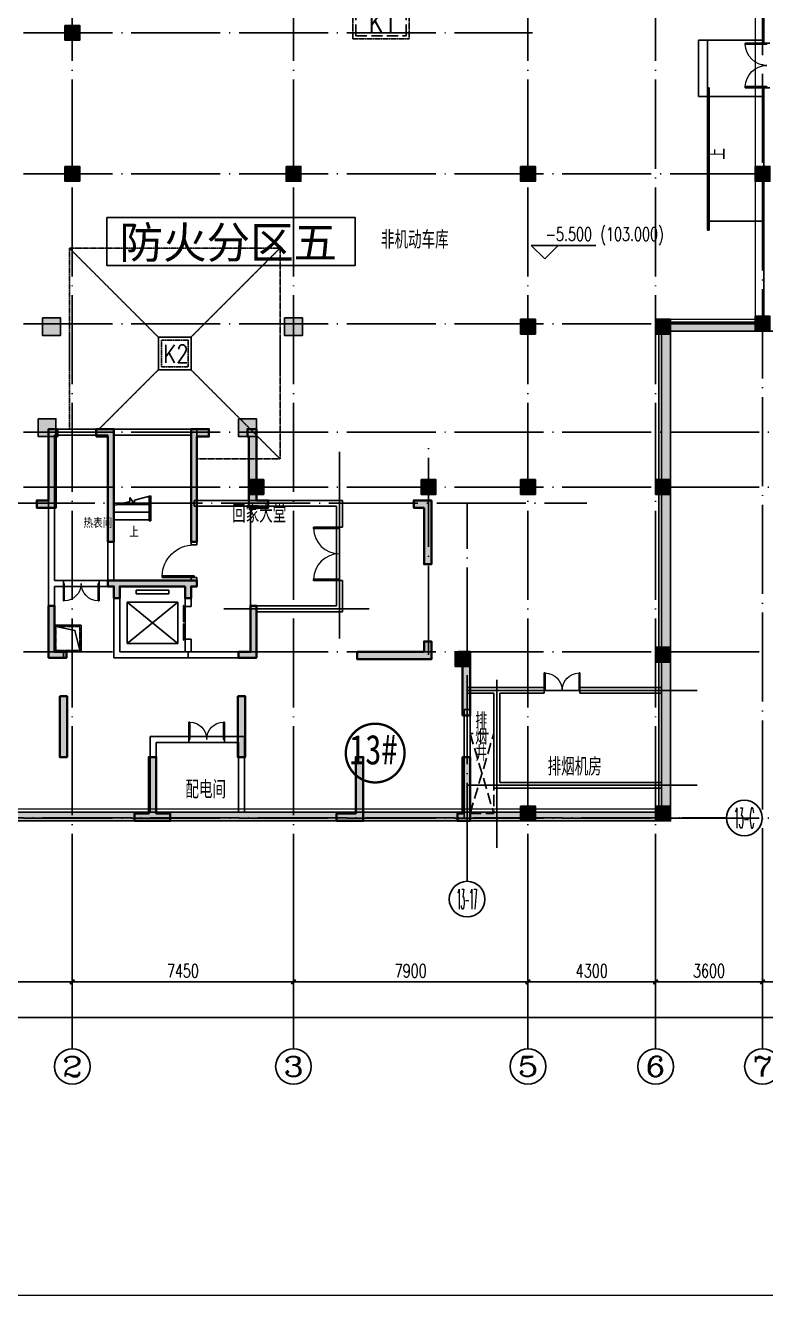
# Model space of a CAD drawing. Extents: x 290727 to 13733020, y 1731457 to 3643100.
# Drawn here: x 506181 to 531117, y 1739835 to 1782624 of the extents above; entities that cross this region are included whole.
import ezdxf
from ezdxf.enums import TextEntityAlignment as Align

# ---------------------------------------------------------------- set-up
doc = ezdxf.new("R2010")
doc.units = 0
doc.header["$LTSCALE"] = 10
for name, pattern in [('ACAD_ISO05W100', [33, 24, -3, 0, -3, 0, -3]), ('DASH', [0.35, 0.25, -0.1]), ('DOTE', [2.42, 2, -0.2, 0.02, -0.2])]:
    doc.linetypes.add(name, pattern=pattern)
doc.layers.get('0').update_dxf_attribs({"linetype": 'CONTINUOUS'})
for name, color, linetype in [('AXIS', 3, 'CONTINUOUS'), ('AXIS_TEXT', 7, 'CONTINUOUS'), ('COLUMN', 9, 'CONTINUOUS'), ('DIM_ELEV', 3, 'CONTINUOUS'), ('DIM_SYMB', 3, 'CONTINUOUS'), ('DOTE', 8, 'DOTE'), ('EVTR', 2, 'CONTINUOUS'), ('PUB_HATCH', 8, 'CONTINUOUS'), ('PUB_TEXT', 7, 'CONTINUOUS'), ('STAIR', 2, 'CONTINUOUS'), ('WALL', 255, 'CONTINUOUS'), ('WINDOW', 4, 'CONTINUOUS'), ('主楼楼号', 6, 'CONTINUOUS'), ('作业图', 4, 'CONTINUOUS'), ('回家路线', 4, 'CONTINUOUS'), ('文字', 4, 'CONTINUOUS'), ('防火分区示意线', 4, 'CONTINUOUS'), ('防火分区面积', 7, 'CONTINUOUS'), ('集水坑', 181, 'DASH'), ('风井', 211, 'CONTINUOUS')]:
    doc.layers.add(name, color=color, linetype=linetype)
doc.layers.add('DIM_MODI', color=6, linetype='CONTINUOUS', plot=False)
for name, color, linetype, lineweight in [('S_ConcWall', 8, 'CONTINUOUS', 35), ('TEXT', 7, 'CONTINUOUS', 13), ('用地红线', 1, 'CONTINUOUS', 13)]:
    doc.layers.add(name, color=color, linetype=linetype, lineweight=lineweight)
doc.layers.get('0').off()
doc.styles.add('-黑体', font='simhei.ttf')
doc.styles.add('_HZTXT', font='simplex.shx', dxfattribs={"width": 0.8, "bigfont": 'HZTXT.shx'})
doc.styles.add('_TCH_AXIS', font='COMPLEX', dxfattribs={"bigfont": 'GBCBIG'})
doc.styles.add('_TCH_DIM', font='SIMPLEX', dxfattribs={"bigfont": 'GBCBIG'})
doc.styles.add('_TCH_DIM_T3', font='SIMPLEX', dxfattribs={"width": 0.705882, "bigfont": 'GBCBIG'})
doc.styles.add('COMPLEX', font='COMPLEX')
doc.styles.add('HNSJY', font='HNSJY-07', dxfattribs={"width": 0.8, "bigfont": 'HNSJY-HZ'})
doc.styles.add('黑体', font='simhei.ttf', dxfattribs={"width": 0.7})
doc.dimstyles.new('_TCH_ARCH&&150', dxfattribs={"dimtxt": 446.25, "dimasz": 150, "dimexe": 375, "dimexo": 450, "dimgap": 150, "dimtad": 1, "dimdec": 0, "dimzin": 0, "dimdsep": 46, "dimtxsty": '_TCH_DIM_T3', "dimblk": 'ARCHTICK', "dimcen": 0.09, "dimclrt": 7, "dimazin": 2, "dimtfac": 1, "dimtdec": 0, "dimtix": 1, "dimtmove": 2, "dimatfit": 3, "dimfxl": 1, "dimtolj": 1, "dimtzin": 0, "dimarcsym": 0})

# ---------------------------------------------------------------- blocks, each defined once
blk = doc.blocks.new('_AXISO')
blk.add_circle((0, 0), 0.5)
at = {"layer": 'AXIS_TEXT', "style": 'COMPLEX', "width": 1.041667}
blk.add_attdef('A', text='', height=0.56, dxfattribs=at).set_placement((-0.25, -0.28), (0.25, -0.28), align=Align.FIT)
blk = doc.blocks.new('_ArchTick')
at = {"color": 0, "linetype": 'ByBlock', "const_width": 0.4}
blk.add_lwpolyline([(-0.5, -0.5), (0.5, 0.5)], dxfattribs=at)
blk = doc.blocks.new('*D99')
at = {"layer": 'AXIS', "color": 0, "linetype": 'Continuous', "lineweight": -2, "transparency": 16777216}
for p, q in [((16384, 11750), (16384, 8146)), ((235384, 11750), (235384, 8146)), ((16384, 8521), (235384, 8521))]:
    blk.add_line(p, q, dxfattribs=at)
at = {"layer": 'AXIS', "color": 0, "linetype": 'Continuous', "lineweight": -2, "transparency": 16777216, "xscale": 150, "yscale": 150, "zscale": 150, "rotation": 180}
blk.add_blockref('_ArchTick', (16384, 8521), dxfattribs=at)
at = {"layer": 'AXIS', "color": 0, "linetype": 'Continuous', "lineweight": -2, "transparency": 16777216, "xscale": 150, "yscale": 150, "zscale": 150}
blk.add_blockref('_ArchTick', (235384, 8521), dxfattribs=at)
at = {"layer": 'AXIS', "color": 7, "linetype": 'Continuous', "transparency": 16777216, "insert": (125884, 8895), "char_height": 446.2, "attachment_point": 5, "style": '_TCH_DIM_T3'}
blk.add_mtext('\\A1;219000', dxfattribs=at)
blk = doc.blocks.new('*D100')
at = {"layer": 'AXIS', "color": 0, "linetype": 'Continuous', "lineweight": -2, "transparency": 16777216}
for p, q in [((16384, 11750), (16384, 9346)), ((22834, 11750), (22834, 9346)), ((16384, 9721), (22834, 9721))]:
    blk.add_line(p, q, dxfattribs=at)
at = {"layer": 'AXIS', "color": 0, "linetype": 'Continuous', "lineweight": -2, "transparency": 16777216, "xscale": 150, "yscale": 150, "zscale": 150, "rotation": 180}
blk.add_blockref('_ArchTick', (16384, 9721), dxfattribs=at)
at = {"layer": 'AXIS', "color": 0, "linetype": 'Continuous', "lineweight": -2, "transparency": 16777216, "xscale": 150, "yscale": 150, "zscale": 150}
blk.add_blockref('_ArchTick', (22834, 9721), dxfattribs=at)
at = {"layer": 'AXIS', "color": 7, "linetype": 'Continuous', "transparency": 16777216, "insert": (19609, 10095), "char_height": 446.2, "attachment_point": 5, "style": '_TCH_DIM_T3'}
blk.add_mtext('\\A1;6450', dxfattribs=at)
blk = doc.blocks.new('*D101')
at = {"layer": 'AXIS', "color": 0, "linetype": 'Continuous', "lineweight": -2, "transparency": 16777216}
for p, q in [((22834, 11750), (22834, 9346)), ((30284, 11750), (30284, 9346)), ((22834, 9721), (30284, 9721))]:
    blk.add_line(p, q, dxfattribs=at)
at = {"layer": 'AXIS', "color": 0, "linetype": 'Continuous', "lineweight": -2, "transparency": 16777216, "xscale": 150, "yscale": 150, "zscale": 150, "rotation": 180}
blk.add_blockref('_ArchTick', (22834, 9721), dxfattribs=at)
at = {"layer": 'AXIS', "color": 0, "linetype": 'Continuous', "lineweight": -2, "transparency": 16777216, "xscale": 150, "yscale": 150, "zscale": 150}
blk.add_blockref('_ArchTick', (30284, 9721), dxfattribs=at)
at = {"layer": 'AXIS', "color": 7, "linetype": 'Continuous', "transparency": 16777216, "insert": (26559, 10095), "char_height": 446.2, "attachment_point": 5, "style": '_TCH_DIM_T3'}
blk.add_mtext('\\A1;7450', dxfattribs=at)
blk = doc.blocks.new('*D102')
at = {"layer": 'AXIS', "color": 0, "linetype": 'Continuous', "lineweight": -2, "transparency": 16777216}
for p, q in [((30284, 11750), (30284, 9346)), ((38184, 11750), (38184, 9346)), ((30284, 9721), (38184, 9721))]:
    blk.add_line(p, q, dxfattribs=at)
at = {"layer": 'AXIS', "color": 0, "linetype": 'Continuous', "lineweight": -2, "transparency": 16777216, "xscale": 150, "yscale": 150, "zscale": 150, "rotation": 180}
blk.add_blockref('_ArchTick', (30284, 9721), dxfattribs=at)
at = {"layer": 'AXIS', "color": 0, "linetype": 'Continuous', "lineweight": -2, "transparency": 16777216, "xscale": 150, "yscale": 150, "zscale": 150}
blk.add_blockref('_ArchTick', (38184, 9721), dxfattribs=at)
at = {"layer": 'AXIS', "color": 7, "linetype": 'Continuous', "transparency": 16777216, "insert": (34234, 10095), "char_height": 446.2, "attachment_point": 5, "style": '_TCH_DIM_T3'}
blk.add_mtext('\\A1;7900', dxfattribs=at)
blk = doc.blocks.new('*D103')
at = {"layer": 'AXIS', "color": 0, "linetype": 'Continuous', "lineweight": -2, "transparency": 16777216}
for p, q in [((38184, 11750), (38184, 9346)), ((42484, 11750), (42484, 9346)), ((38184, 9721), (42484, 9721))]:
    blk.add_line(p, q, dxfattribs=at)
at = {"layer": 'AXIS', "color": 0, "linetype": 'Continuous', "lineweight": -2, "transparency": 16777216, "xscale": 150, "yscale": 150, "zscale": 150, "rotation": 180}
blk.add_blockref('_ArchTick', (38184, 9721), dxfattribs=at)
at = {"layer": 'AXIS', "color": 0, "linetype": 'Continuous', "lineweight": -2, "transparency": 16777216, "xscale": 150, "yscale": 150, "zscale": 150}
blk.add_blockref('_ArchTick', (42484, 9721), dxfattribs=at)
at = {"layer": 'AXIS', "color": 7, "linetype": 'Continuous', "transparency": 16777216, "insert": (40334, 10095), "char_height": 446.2, "attachment_point": 5, "style": '_TCH_DIM_T3'}
blk.add_mtext('\\A1;4300', dxfattribs=at)
blk = doc.blocks.new('*D104')
at = {"layer": 'AXIS', "color": 0, "linetype": 'Continuous', "lineweight": -2, "transparency": 16777216}
for p, q in [((42484, 11750), (42484, 9346)), ((46084, 11750), (46084, 9346)), ((42484, 9721), (46084, 9721))]:
    blk.add_line(p, q, dxfattribs=at)
at = {"layer": 'AXIS', "color": 0, "linetype": 'Continuous', "lineweight": -2, "transparency": 16777216, "xscale": 150, "yscale": 150, "zscale": 150, "rotation": 180}
blk.add_blockref('_ArchTick', (42484, 9721), dxfattribs=at)
at = {"layer": 'AXIS', "color": 0, "linetype": 'Continuous', "lineweight": -2, "transparency": 16777216, "xscale": 150, "yscale": 150, "zscale": 150}
blk.add_blockref('_ArchTick', (46084, 9721), dxfattribs=at)
at = {"layer": 'AXIS', "color": 7, "linetype": 'Continuous', "transparency": 16777216, "insert": (44284, 10095), "char_height": 446.2, "attachment_point": 5, "style": '_TCH_DIM_T3'}
blk.add_mtext('\\A1;3600', dxfattribs=at)
blk = doc.blocks.new('*D105')
at = {"layer": 'AXIS', "color": 0, "linetype": 'Continuous', "lineweight": -2, "transparency": 16777216}
for p, q in [((46084, 11750), (46084, 9346)), ((53984, 11750), (53984, 9346)), ((46084, 9721), (53984, 9721))]:
    blk.add_line(p, q, dxfattribs=at)
at = {"layer": 'AXIS', "color": 0, "linetype": 'Continuous', "lineweight": -2, "transparency": 16777216, "xscale": 150, "yscale": 150, "zscale": 150, "rotation": 180}
blk.add_blockref('_ArchTick', (46084, 9721), dxfattribs=at)
at = {"layer": 'AXIS', "color": 0, "linetype": 'Continuous', "lineweight": -2, "transparency": 16777216, "xscale": 150, "yscale": 150, "zscale": 150}
blk.add_blockref('_ArchTick', (53984, 9721), dxfattribs=at)
at = {"layer": 'AXIS', "color": 7, "linetype": 'Continuous', "transparency": 16777216, "insert": (50034, 10095), "char_height": 446.2, "attachment_point": 5, "style": '_TCH_DIM_T3'}
blk.add_mtext('\\A1;7900', dxfattribs=at)
blk = doc.blocks.new('A$C2FAB5E18')
h = blk.add_hatch()
h.set_pattern_fill('ANSI31', color=0, scale=0.1)
h.set_pattern_definition([(45, (-16487.80831, 96211.13157), (-0.11225320151, 0.11225320151), [])])
h.paths.add_polyline_path([(3600, 0), (3600, 2150), (3850, 2150), (3850, 250), (4500, 250), (4500, 0)])
h.paths.add_polyline_path([(21150, 3549), (21150, 5450), (21000, 5450), (21000, 5700), (21400, 5700), (21400, 3549)])
h.paths.add_polyline_path([(21150, 0), (20975, 0), (20975, 250), (21150, 250), (21150, 2150), (21400, 2150), (21400, 250), (21400, 0)])
h.paths.add_polyline_path([(1300, 5450), (1300, 6100), (1550, 6100), (1550, 5700), (3800, 5700), (3800, 5450)])
h.paths.add_polyline_path([(19850, 10550), (19500, 10550), (19500, 10800), (20100, 10800), (20100, 8650), (19850, 8650)])
h.paths.add_polyline_path([(14200, 13200), (14200, 10800), (14600, 10800), (14600, 10550), (13950, 10550), (13950, 12950), (13900, 12950), (13900, 13200)])
h.paths.add_polyline_path([(7450, 12950), (7450, 10550), (6800, 10550), (6800, 10800), (7200, 10800), (7200, 13200), (7500, 13200), (7500, 12950)])
h.paths.add_polyline_path([(19850, 5700), (19850, 6050), (20100, 6050), (20100, 5450), (17600, 5450), (17600, 5700)])
h.paths.add_polyline_path([(16900, 0), (16900, 250), (17550, 250), (17550, 2150), (17800, 2150), (17800, 0)])
h.paths.add_polyline_path([(10575, 0), (10100, 0), (10100, 250), (10575, 250), (10575, 2150), (10825, 2150), (10825, 250), (11300, 250), (11300, 0)])
h.paths.add_polyline_path([(1550, 10550), (1550, 8650), (1300, 8650), (1300, 10800), (1900, 10800), (1900, 10550)])
h.paths.add_polyline_path([(250, 5450), (250, 3550), (0, 3550), (0, 5700), (400, 5700), (400, 5450)])
h.paths.add_polyline_path([(0, 0), (0, 2150), (250, 2150), (250, 250), (400, 250), (400, 0)])
h.paths.add_polyline_path([(14000, 5700), (14000, 7250), (14200, 7250), (14200, 5500), (13600, 5500), (13600, 5700)])
h.paths.add_polyline_path([(7200, 5500), (7200, 7250), (7400, 7250), (7400, 5700), (7800, 5700), (7800, 5500)])
h.paths.add_polyline_path([(12200, 12950), (12200, 9400), (12000, 9400), (12000, 13200), (12600, 13200), (12600, 12950)])
h.paths.add_polyline_path([(8800, 12950), (8800, 13200), (9400, 13200), (9400, 9400), (9200, 9400), (9200, 12950)])
h.paths.add_polyline_path([(7575, 4200), (7825, 4200), (7825, 2150), (7575, 2150)])
h.paths.add_polyline_path([(13575, 4200), (13825, 4200), (13825, 2150), (13575, 2150)])
edge = h.paths.add_edge_path()
edge.add_line((11800, 7500), (11800, 7900))
edge.add_line((11800, 7900), (9600, 7900))
edge.add_line((9600, 7900), (11800, 7900))
edge.add_line((11800, 7900), (11800, 7500))
edge.add_line((11800, 7500), (12000, 7500))
edge.add_line((12000, 7500), (12000, 7900))
edge.add_line((12000, 7900), (12200, 7900))
edge.add_line((12200, 7900), (12200, 8100))
edge.add_line((12200, 8100), (12000, 8100))
h.paths.add_polyline_path([(9600, 7900), (11800, 7900)], flags=16)
h.paths.add_polyline_path([(11800, 7500), (11800, 7900)], flags=17)
edge = h.paths.add_edge_path()
edge.add_line((9400, 7900), (9400, 7500))
edge.add_line((9400, 7500), (9600, 7500))
edge.add_line((9600, 7500), (9600, 7900))
edge.add_line((12000, 8100), (9400, 8100))
edge.add_line((9400, 8100), (9200, 8100))
edge.add_line((9200, 8100), (9200, 7900))
edge.add_line((9200, 7900), (9400, 7900))
h = blk.add_hatch(color=0)
h.dxf.hatch_style = 1
h.paths.add_polyline_path([(11800, 7900), (11800, 7500), (12000, 7500), (12000, 7900), (12200, 7900), (12200, 8100), (9200, 8100), (9200, 7900), (9400, 7900), (9400, 7500), (9600, 7500), (9600, 7900)])
at = {"layer": 'S_ConcWall', "color": 0, "lineweight": 35, "ltscale": 1}
for points in [[(7450, 12950), (7450, 10550), (6800, 10550), (6800, 10800), (7200, 10800), (7200, 13200), (7500, 13200), (7500, 12950)], [(8800, 12950), (8800, 13200), (9400, 13200), (9400, 9400), (9200, 9400), (9200, 12950)], [(12200, 12950), (12200, 9400), (12000, 9400), (12000, 13200), (12600, 13200), (12600, 12950)], [(14200, 13200), (14200, 10800), (14600, 10800), (14600, 10550), (13950, 10550), (13950, 12950), (13900, 12950), (13900, 13200)], [(1550, 10550), (1550, 8650), (1300, 8650), (1300, 10800), (1900, 10800), (1900, 10550)], [(19850, 10550), (19500, 10550), (19500, 10800), (20100, 10800), (20100, 8650), (19850, 8650)], [(7200, 5500), (7200, 7250), (7400, 7250), (7400, 5700), (7800, 5700), (7800, 5500)], [(14000, 5700), (14000, 7250), (14200, 7250), (14200, 5500), (13600, 5500), (13600, 5700)], [(1300, 5450), (1300, 6100), (1550, 6100), (1550, 5700), (3800, 5700), (3800, 5450)], [(19850, 5700), (19850, 6050), (20100, 6050), (20100, 5450), (17600, 5450), (17600, 5700)], [(250, 5450), (250, 3550), (0, 3550), (0, 5700), (400, 5700), (400, 5450)], [(21150, 3549), (21150, 5450), (21000, 5450), (21000, 5700), (21400, 5700), (21400, 3549)], [(7575, 4200), (7825, 4200), (7825, 2150), (7575, 2150)], [(13575, 4200), (13825, 4200), (13825, 2150), (13575, 2150)], [(0, 0), (0, 2150), (250, 2150), (250, 250), (400, 250), (400, 0)], [(3600, 0), (3600, 2150), (3850, 2150), (3850, 250), (4500, 250), (4500, 0)], [(10575, 0), (10100, 0), (10100, 250), (10575, 250), (10575, 2150), (10825, 2150), (10825, 250), (11300, 250), (11300, 0)], [(16900, 0), (16900, 250), (17550, 250), (17550, 2150), (17800, 2150), (17800, 0)], [(21150, 0), (20975, 0), (20975, 250), (21150, 250), (21150, 2150), (21400, 2150), (21400, 250), (21400, 0), (21400, 0)]]:
    blk.add_lwpolyline(points, close=True, dxfattribs=at)
at = {"layer": 'S_ConcWall', "color": 0}
blk.add_lwpolyline([(11800, 7900), (11800, 7500), (12000, 7500), (12000, 7900), (12200, 7900), (12200, 8100), (9200, 8100), (9200, 7900), (9400, 7900), (9400, 7500), (9600, 7500), (9600, 7900)], close=True, dxfattribs=at)
blk = doc.blocks.new('A$C40B84A1C')
at = {"layer": 'DIM_SYMB'}
blk.add_lwpolyline([(525, 2010, 0, 0, 0), (525, 2360, 80, 0, 0), (525, 2660, 0, 0, 0)], format="xyseb", dxfattribs=at)
at = {"layer": 'STAIR'}
for p, q in [((438, 2767), (-100, 2625)), ((-100, 2140), (-100, 2625)), ((33, 2660), (1090, 2660)), ((439, 2894), (438, 2767)), ((592, 2673), (439, 2894)), ((593, 2808), (592, 2673)), ((1150, 2955), (593, 2808)), ((1017, 2920), (1090, 2920)), ((1090, 2110), (1090, 2939)), ((1150, 2140), (1150, 2955)), ((1150, 2110), (1150, 2955)), ((-100, 2400), (1090, 2400)), ((-100, 2140), (1090, 2140)), ((1090, 2110), (1150, 2110))]:
    blk.add_line(p, q, dxfattribs=at)
at = {"layer": 'PUB_TEXT', "style": '_TCH_DIM'}
blk.add_text('上', height=357, dxfattribs=at).set_placement((421, 1555))
blk = doc.blocks.new('$DorLib2D$00000127')
at = {"color": 0, "linetype": 'Continuous'}
for p, q in [((-0.033, 0.795, -93.75), (-0.533, 0.795, -93.75)), ((-0.533, 0.795, -93.75), (-0.533, 0.69, -93.75)), ((-0.033, 0.795, -93.75), (-0.033, 0.69, -93.75)), ((0.033, 0.795, -93.75), (0.033, 0.69, -93.75)), ((0.533, 0.795, -93.75), (0.033, 0.795, -93.75)), ((0.533, 0.795, -93.75), (0.533, 0.69, -93.75)), ((-0.033, 0.69, -93.75), (-0.533, 0.69, -93.75)), ((0.5, 0.5, -93.75), (-0.5, 0.5, -93.75)), ((0.533, 0.69, -93.75), (0.033, 0.69, -93.75))]:
    blk.add_line(p, q, dxfattribs=at)
blk = doc.blocks.new('$DorLib2D$00000002')
for p, q in [((-0.5, 0), (-0.5, 0.4875)), ((-0.475, 0.4875), (-0.5, 0.4875)), ((-0.475, 0), (-0.475, 0.4875)), ((0.475, 0), (0.475, 0.4875)), ((0.475, 0.4875), (0.5, 0.4875)), ((0.5, 0), (0.5, 0.4875)), ((-0.5, 0), (-0.475, 0)), ((0.5, 0), (0.475, 0))]:
    blk.add_line(p, q)
at = {"lineweight": 13}
for centre, start, end in [((-0.4875, 0), 0, 88.53072), ((0.4875, 0), 91.46928, 180)]:
    blk.add_arc(centre, 0.4875, start, end, dxfattribs=at)
blk = doc.blocks.new('$DorLib2D$00000001')
for p, q in [((0.45, 0.975), (0.5, 0.975)), ((0.45, 0), (0.45, 0.975)), ((0.5, 0), (0.5, 0.975)), ((0.5, 0), (0.45, 0))]:
    blk.add_line(p, q)
at = {"lineweight": 13}
blk.add_arc((0.475, 0), 0.975, 91.4693, 180, dxfattribs=at)
blk = doc.blocks.new('A$C26CF02E8')
at = {"layer": '用地红线', "color": 1, "linetype": 'ACAD_ISO05W100', "ltscale": 0.1}
blk.add_lwpolyline([(15026, 140864), (243102, 140866), (258103, 125865), (258104, 39), (205527, 36), (8170, 25), (26, 25), (26, 10201), (25, 125862)], close=True, dxfattribs=at)
at = {"layer": '风井', "linetype": 'DASH', "ltscale": 150}
for p, q in [((30615, 18965), (31415, 16265)), ((30615, 16265), (31415, 18965))]:
    blk.add_line(p, q, dxfattribs=at)
at = {"layer": '风井', "linetype": 'DASH', "ltscale": 150, "flags": 128}
blk.add_lwpolyline([(30615, 16265), (31415, 16265), (31415, 18965), (30615, 18965)], close=True, dxfattribs=at)
blk = doc.blocks.new('_FZH')
blk.add_lwpolyline([(-0.5, -0.5), (0.5, -0.5), (0.5, 0.5), (-0.5, 0.5)], close=True)
at = {"layer": 'PUB_HATCH'}
blk.add_solid([(-0.5, -0.5), (0.5, -0.5), (-0.5, 0.5), (0.5, 0.5)], dxfattribs=at)
blk = doc.blocks.new('A$C45835683')
at = {"layer": '集水坑', "color": 4}
blk.add_lwpolyline([(1100, 1900), (0, 1900), (0, 0), (1100, 0)], close=True, dxfattribs=at)
at = {"layer": '集水坑', "color": 4, "linetype": 'DASH', "ltscale": 150}
blk.add_lwpolyline([(1000, 1800), (100, 1800), (100, 100), (1000, 100)], close=True, dxfattribs=at)
at = {"layer": 'TEXT', "style": '_HZTXT', "width": 0.8}
blk.add_text('K1', height=675, rotation=270, dxfattribs=at).set_placement((221, 1366))
blk = doc.blocks.new('A$C55C93FC2')
at = {"layer": 'AXIS', "linetype": 'Continuous'}
for p, q in [((22834.1, 12200), (22834.1, 7471.4)), ((30284.1, 12200), (30284.1, 7471.4)), ((38184.1, 12200), (38184.1, 7471.4)), ((42484.1, 12200), (42484.1, 7471.4)), ((46084.1, 12200), (46084.1, 7471.4))]:
    blk.add_line(p, q, dxfattribs=at)
at = {"layer": 'DOTE', "linetype": 'DOTE', "ltscale": 150}
for p, q in [((22834.1, 127235.5), (22834.1, 12200)), ((30284.1, 127235.5), (30284.1, 12200)), ((38184.1, 127235.5), (38184.1, 12200)), ((42484.1, 127235.5), (42484.1, 12200)), ((46084.1, 80242.4), (46084.1, 12200)), ((10299.5, 41692.4), (38334.1, 41692.4)), ((10299.5, 36942.4), (252290.8, 36942.4)), ((10299.5, 31892.4), (252290.8, 31892.4)), ((10299.5, 28242.4), (252290.8, 28242.4)), ((10299.5, 26392.4), (252290.8, 26392.4)), ((10299.5, 20842.4), (46084.1, 20842.4)), ((10299.5, 15242.4), (252290.8, 15242.4))]:
    blk.add_line(p, q, dxfattribs=at)
at = {"layer": 'AXIS', "linetype": 'Continuous'}
ref = blk.add_blockref('_AXISO', (22834.1, 6871.4), dxfattribs=dict(at, xscale=1200, yscale=1200, zscale=1200))
ref.add_attrib('A', '2', dxfattribs={"layer": 'AXIS_TEXT', "linetype": 'Continuous', "height": 678.8, "style": '_TCH_AXIS', "width": 1.5}).set_placement((22494.7, 6532), (23173.5, 6532), align=Align.FIT)
ref = blk.add_blockref('_AXISO', (30284.1, 6871.4), dxfattribs=dict(at, xscale=1200, yscale=1200, zscale=1200))
ref.add_attrib('A', '3', dxfattribs={"layer": 'AXIS_TEXT', "linetype": 'Continuous', "height": 678.8, "style": '_TCH_AXIS', "width": 1.5}).set_placement((29944.7, 6532), (30623.5, 6532), align=Align.FIT)
ref = blk.add_blockref('_AXISO', (38184.1, 6871.4), dxfattribs=dict(at, xscale=1200, yscale=1200, zscale=1200))
ref.add_attrib('A', '5', dxfattribs={"layer": 'AXIS_TEXT', "linetype": 'Continuous', "height": 678.8, "style": '_TCH_AXIS', "width": 1.5}).set_placement((37844.7, 6532), (38523.5, 6532), align=Align.FIT)
ref = blk.add_blockref('_AXISO', (42484.1, 6871.4), dxfattribs=dict(at, xscale=1200, yscale=1200, zscale=1200))
ref.add_attrib('A', '6', dxfattribs={"layer": 'AXIS_TEXT', "linetype": 'Continuous', "height": 678.8, "style": '_TCH_AXIS', "width": 1.5}).set_placement((42144.7, 6532), (42823.5, 6532), align=Align.FIT)
ref = blk.add_blockref('_AXISO', (46084.1, 6871.4), dxfattribs=dict(at, xscale=1200, yscale=1200, zscale=1200))
ref.add_attrib('A', '7', dxfattribs={"layer": 'AXIS_TEXT', "linetype": 'Continuous', "height": 678.8, "style": '_TCH_AXIS', "width": 1.5}).set_placement((45744.7, 6532), (46423.5, 6532), align=Align.FIT)
for p1, p2, distance, picture, middle in [((16384.1, 12200), (235384.4, 12200), -3678.6, '*D99', (125884.3, 8894.5)), ((16384.1, 12200), (22834.1, 12200), -2478.6, '*D100', (19609.1, 10094.5)), ((22834.1, 12200), (30284.1, 12200), -2478.6, '*D101', (26559.1, 10094.5)), ((30284.1, 12200), (38184.1, 12200), -2478.6, '*D102', (34234.1, 10094.5)), ((38184.1, 12200), (42484.1, 12200), -2478.6, '*D103', (40334.1, 10094.5)), ((42484.1, 12200), (46084.1, 12200), -2478.6, '*D104', (44284.1, 10094.5)), ((46084.1, 12200), (53984.1, 12200), -2478.6, '*D105', (50034.1, 10094.5))]:
    dim = blk.add_aligned_dim(p1=p1, p2=p2, distance=distance, dimstyle='_TCH_ARCH&&150', dxfattribs=at)
    dim.commit()
    dim.dimension.update_dxf_attribs({"geometry": picture, "text_midpoint": middle})
blk = doc.blocks.new('车库建筑作业图')
at = {"layer": 'PUB_HATCH', "linetype": 'Continuous'}
for points in [[(530762, 2158080), (530762, 2158380), (527913, 2158380), (527913, 2158080)], [(527913, 2158080), (527913, 2157980), (527613, 2157980), (527613, 2153080), (527913, 2153080)], [(527913, 2152830), (527913, 2152580), (527613, 2152580), (527613, 2147430), (527913, 2147430)], [(527913, 2146930), (527613, 2146930), (527613, 2145980), (527913, 2145980)], [(527613, 2142780), (527913, 2142780), (527913, 2145980), (527613, 2145980)], [(527613, 2142080), (527913, 2142080), (527913, 2142780), (527613, 2142780)], [(503462, 2141880), (503462, 2141580), (510488, 2141580), (510488, 2141880)], [(510488, 2141880), (510488, 2141580), (513462, 2141580), (513462, 2141880)], [(513462, 2141880), (513462, 2141580), (521062, 2141580), (521062, 2141880)], [(522863, 2141580), (522863, 2141880), (521062, 2141880), (521062, 2141580)], [(527414, 2141580), (527414, 2141880), (523363, 2141880), (523363, 2141580)]]:
    blk.add_hatch(color=256, dxfattribs=at).paths.add_polyline_path(points)
blk.add_lwpolyline([(508062, 2148180), (508062, 2147280), (507162, 2147280), (507162, 2148180)], close=True)
blk.add_lwpolyline([(507207, 2148135), (507850, 2147996), (508017, 2147325)])
at = {"layer": 'AXIS'}
for p, q in [((528301, 2141680), (529801, 2141680)), ((521062, 2141046), (521062, 2139546))]:
    blk.add_line(p, q, dxfattribs=at)
at = {"layer": 'DIM_ELEV'}
for p, q in [((523675, 2160518), (523225, 2160968)), ((523225, 2160968), (525400, 2160968)), ((523675, 2160518), (524125, 2160968))]:
    blk.add_line(p, q, dxfattribs=at)
at = {"layer": 'DIM_MODI', "linetype": 'Continuous'}
for p, q in [((591062, 2158080), (527913, 2158080)), ((527913, 2158080), (527913, 2154542)), ((527913, 2154542), (527913, 2151606)), ((527913, 2151606), (527913, 2148748)), ((527913, 2148748), (527913, 2141580)), ((522262, 2141580), (498712, 2141578)), ((527913, 2141580), (522262, 2141580))]:
    blk.add_line(p, q, dxfattribs=at)
at = {"layer": 'DIM_SYMB', "linetype": 'Continuous'}
blk.add_lwpolyline([(529877, 2161780, 0, 0, 0), (529877, 2165813, 120, 0, 0), (529877, 2166263, 0, 0, 0)], format="xyseb", dxfattribs=at)
at = {"layer": 'DOTE', "ltscale": 150}
for p, q in [((519762, 2147180), (519762, 2154215)), ((498257, 2152280), (525093, 2152280)), ((521062, 2139860), (521062, 2152280)), ((495862, 2141680), (529133, 2141680))]:
    blk.add_line(p, q, dxfattribs=at)
at = {"layer": 'DOTE', "linetype": 'Continuous', "ltscale": 150}
for p, q in [((516762, 2147730), (516762, 2154012)), ((517762, 2148730), (512862, 2148730)), ((522062, 2140680), (522062, 2146330)), ((528813, 2145980), (521062, 2145980))]:
    blk.add_line(p, q, dxfattribs=at)
at = {"layer": 'DOTE', "linetype": 'Continuous'}
blk.add_line((528813, 2142780), (521062, 2142780), dxfattribs=at)
at = {"layer": 'EVTR'}
for p, q in [((509912, 2149230), (509912, 2149355)), ((509912, 2149355), (511012, 2149355)), ((511012, 2149355), (511012, 2149230)), ((509612, 2148955), (511312, 2148955)), ((509612, 2147555), (509612, 2148955)), ((509612, 2148955), (511312, 2147555)), ((511312, 2148955), (509612, 2147555)), ((511012, 2149230), (509912, 2149230)), ((511312, 2148955), (511312, 2147555)), ((511312, 2147555), (509612, 2147555))]:
    blk.add_line(p, q, dxfattribs=at)
blk.add_lwpolyline([(513762, 2148830), (513762, 2152130)], dxfattribs=at)
at = {"layer": 'WALL', "linetype": 'Continuous'}
for p, q in [((531062, 2169480), (531062, 2167780)), ((531062, 2167780), (531262, 2167780)), ((531262, 2166280), (531062, 2166280)), ((531062, 2166280), (531062, 2163630)), ((531062, 2158580), (531062, 2163130)), ((527913, 2158380), (530762, 2158380)), ((527613, 2153080), (527613, 2157980)), ((527913, 2158080), (530762, 2158080)), ((527913, 2153080), (527913, 2157980)), ((516862, 2152380), (511862, 2152380)), ((511862, 2152180), (511862, 2152380)), ((516862, 2151480), (516862, 2152380)), ((527613, 2147430), (527613, 2152580)), ((527913, 2147430), (527913, 2152580)), ((516662, 2152180), (511862, 2152180)), ((516662, 2152180), (516662, 2151480)), ((516662, 2151480), (516862, 2151480)), ((516862, 2149680), (516662, 2149680)), ((516662, 2149680), (516662, 2148830)), ((516862, 2148630), (516862, 2149680)), ((513762, 2148830), (516662, 2148830)), ((513762, 2148830), (513762, 2147280)), ((513962, 2148630), (516862, 2148630)), ((513962, 2148630), (513962, 2147080)), ((511662, 2147280), (513762, 2147280)), ((511662, 2147280), (511662, 2147080)), ((511662, 2147080), (513962, 2147080)), ((527613, 2145980), (527613, 2146930)), ((527913, 2145980), (527913, 2146930)), ((521062, 2146080), (522062, 2146080)), ((521062, 2146080), (521062, 2145880)), ((523662, 2146080), (522062, 2146080)), ((523662, 2145880), (523662, 2146080)), ((527613, 2146080), (524862, 2146080)), ((524862, 2146080), (524862, 2145880)), ((527613, 2142780), (527613, 2145980)), ((527913, 2142780), (527913, 2145980)), ((521062, 2145880), (521962, 2145880)), ((521962, 2142680), (521962, 2145880)), ((522162, 2142880), (522162, 2145880)), ((522162, 2145880), (523662, 2145880)), ((524862, 2145880), (527613, 2145880)), ((520962, 2145330), (520962, 2141680)), ((521162, 2145330), (520962, 2145330)), ((521162, 2145330), (521162, 2142218)), ((510388, 2141880), (510388, 2144428)), ((511688, 2144428), (510388, 2144428)), ((510588, 2141880), (510588, 2144228)), ((510588, 2144228), (511688, 2144228)), ((511688, 2144228), (511688, 2144428)), ((513562, 2144428), (512888, 2144428)), ((512888, 2144428), (512888, 2144228)), ((512888, 2144228), (513362, 2144228)), ((513362, 2144228), (513362, 2141880)), ((513562, 2144428), (513562, 2141880)), ((520962, 2143728), (520962, 2142218)), ((521162, 2143728), (520962, 2143728)), ((521162, 2143728), (521162, 2141680)), ((521962, 2142680), (527613, 2142680)), ((522162, 2142880), (527613, 2142880)), ((527613, 2142080), (527613, 2142780)), ((527913, 2142080), (527913, 2142780)), ((503462, 2141880), (510488, 2141880)), ((510488, 2141880), (513462, 2141880)), ((513462, 2141880), (521062, 2141880)), ((521062, 2141880), (522863, 2141880)), ((523363, 2141880), (527414, 2141880)), ((503462, 2141580), (510488, 2141580)), ((510488, 2141580), (513462, 2141580)), ((513462, 2141580), (521062, 2141580)), ((521062, 2141580), (522863, 2141580)), ((523363, 2141580), (527414, 2141580))]:
    blk.add_line(p, q, dxfattribs=at)
at = {"layer": 'WALL'}
for p, q in [((506962, 2154780), (509062, 2154780)), ((506962, 2149580), (506962, 2154780)), ((507162, 2154580), (508962, 2154580)), ((507162, 2149680), (507162, 2154580)), ((508962, 2154580), (508962, 2149680)), ((509062, 2154780), (511962, 2154780)), ((509162, 2154580), (509162, 2149680)), ((509162, 2154580), (511762, 2154580)), ((511762, 2154580), (511762, 2150880)), ((511962, 2150880), (511962, 2154780)), ((511762, 2150880), (511962, 2150880)), ((511962, 2149780), (511762, 2149780)), ((511762, 2149780), (511762, 2149680)), ((511962, 2149480), (511962, 2149780)), ((506962, 2147080), (506962, 2149580)), ((507462, 2149680), (507162, 2149680)), ((507162, 2147280), (507162, 2149480)), ((507162, 2149480), (507462, 2149480)), ((507462, 2149480), (507462, 2149680)), ((508962, 2149680), (508662, 2149680)), ((508662, 2149680), (508662, 2149480)), ((508662, 2149480), (509062, 2149480)), ((509162, 2149480), (509062, 2149480)), ((509262, 2149680), (509162, 2149680)), ((509162, 2149480), (509162, 2147080)), ((511662, 2149680), (509262, 2149680)), ((509362, 2149480), (509362, 2147280)), ((511562, 2149480), (509362, 2149480)), ((511562, 2149480), (511562, 2148805)), ((511762, 2149680), (511662, 2149680)), ((511762, 2148805), (511762, 2149480)), ((511962, 2149480), (511762, 2149480)), ((511562, 2148805), (511762, 2148805)), ((513762, 2147280), (513762, 2148730)), ((513762, 2148730), (513962, 2148730)), ((513962, 2147080), (513962, 2148730)), ((511762, 2147705), (511562, 2147705)), ((511562, 2147705), (511562, 2147280)), ((511762, 2147280), (511762, 2147705)), ((507162, 2147280), (507462, 2147280)), ((507462, 2147280), (507462, 2147080)), ((509362, 2147280), (511562, 2147280)), ((511762, 2147280), (513762, 2147280)), ((506962, 2147080), (507462, 2147080)), ((509162, 2147080), (511662, 2147080)), ((511662, 2147080), (513962, 2147080))]:
    blk.add_line(p, q, dxfattribs=at)
at = {"layer": 'WINDOW'}
for p, q in [((508662, 2149680), (507462, 2149680)), ((508662, 2149480), (507462, 2149480))]:
    blk.add_line(p, q, dxfattribs=at)
at = {"layer": 'WINDOW', "linetype": 'Continuous'}
for p, q in [((511688, 2144428), (512888, 2144428)), ((511688, 2144228), (512888, 2144228))]:
    blk.add_line(p, q, dxfattribs=at)
at = {"layer": 'WINDOW'}
blk.add_lwpolyline([(510362, 2154580), (509162, 2154580)], dxfattribs=at)
at = {"layer": 'WINDOW', "linetype": 'DASH'}
blk.add_lwpolyline([(508017, 2148135), (508017, 2147325), (507207, 2147325), (507207, 2148135)], close=True, dxfattribs=at)
at = {"layer": '主楼楼号', "const_width": 79.2, "elevation": -1}
blk.add_lwpolyline([(516975, 2143867, 1), (518955, 2143867, 1)], format="xyb", close=True, dxfattribs=at)
at = {"layer": '回家路线', "linetype": 'Continuous'}
for p, q in [((528862, 2165980), (528862, 2167880)), ((529162, 2166180), (529162, 2167880)), ((529162, 2165980), (529162, 2166280))]:
    blk.add_line(p, q, dxfattribs=at)
at = {"layer": '文字', "linetype": 'Continuous'}
for p, q in [((528862, 2166180), (528862, 2167880)), ((529162, 2161480), (529162, 2166280)), ((529212, 2166280), (529162, 2166280)), ((529212, 2161480), (529212, 2166280)), ((531062, 2165980), (528862, 2165980)), ((529162, 2161780), (531062, 2161780)), ((513762, 2148828), (513762, 2152128)), ((516662, 2148828), (516662, 2152128))]:
    blk.add_line(p, q, dxfattribs=at)
at = {"layer": '文字', "linetype": 'Continuous', "flags": 128}
for points in [[(531062, 2167880), (528862, 2167880)], [(529162, 2161480), (529212, 2161480)]]:
    blk.add_lwpolyline(points, dxfattribs=at)
at = {"layer": '用地红线', "color": 1, "linetype": 'ACAD_ISO05W100', "ltscale": 0.1}
blk.add_lwpolyline([(505574, 2266429), (733650, 2266431), (748651, 2251430), (748652, 2125604), (696075, 2125601), (498718, 2125590), (490574, 2125590), (490574, 2135766), (490573, 2251427)], close=True, dxfattribs=at)
at = {"layer": '防火分区示意线', "linetype": 'DASH', "ltscale": 300, "const_width": 50}
blk.add_lwpolyline([(501469, 2171580), (501469, 2146880), (499119, 2146880), (499119, 2141980), (527519, 2141980), (527519, 2146892), (527519, 2146892), (527519, 2158480), (530769, 2158480), (530769, 2168881), (512048, 2168881), (512048, 2171580)], close=True, dxfattribs=at)
at = {"layer": '防火分区面积', "color": 3}
blk.add_lwpolyline([(508928, 2161914), (517288, 2161914), (517288, 2160288), (508928, 2160288)], close=True, dxfattribs=at)
at = {"layer": '集水坑'}
for p, q in [((507662, 2160880), (510662, 2157880)), ((511762, 2157880), (514762, 2160880)), ((508662, 2154780), (510662, 2156780)), ((511762, 2156780), (514762, 2153780))]:
    blk.add_line(p, q, dxfattribs=at)
for points in [[(507662, 2156780), (507662, 2160880), (514762, 2160880), (514762, 2156780)], [(507662, 2157880), (507662, 2154780)], [(511962, 2153780), (514762, 2153780), (514762, 2157880)]]:
    blk.add_lwpolyline(points, dxfattribs=at)
at = {"layer": '集水坑', "linetype": 'ByBlock'}
blk.add_lwpolyline([(510662, 2157880), (511762, 2157880), (511762, 2156780), (510662, 2156780)], close=True, dxfattribs=at)
at = {"layer": '集水坑', "linetype": 'DASH'}
blk.add_lwpolyline([(510762, 2157780), (511662, 2157780), (511662, 2156880), (510762, 2156880)], close=True, dxfattribs=at)
at = {"rotation": 90}
blk.add_blockref('A$C45835683', (519112, 2167930), dxfattribs=at)
at = {"color": 8}
blk.add_blockref('A$C2FAB5E18', (499762, 2141580), dxfattribs=at)
blk.add_blockref('A$C40B84A1C', (509262, 2149580))
at = {"layer": 'AXIS'}
ref = blk.add_blockref('_AXISO', (530401, 2141680), dxfattribs=dict(at, xscale=1200, yscale=1200, zscale=1200))
ref.add_attrib('A', '13-C', dxfattribs={"layer": 'AXIS_TEXT', "height": 678.8, "style": '_TCH_AXIS', "width": 0.28}).set_placement((530062, 2141340), (530741, 2141340), align=Align.FIT)
ref = blk.add_blockref('_AXISO', (521062, 2138946), dxfattribs=dict(at, xscale=1200, yscale=1200, zscale=1200))
ref.add_attrib('A', '13-17', dxfattribs={"layer": 'AXIS_TEXT', "height": 678.8, "style": '_TCH_AXIS', "width": 0.235955}).set_placement((520723, 2138606), (521402, 2138606), align=Align.FIT)
at = {"layer": 'COLUMN', "linetype": 'Continuous', "rotation": 270}
for p, xscale, yscale, zscale in [((507762, 2168130), 500, 500, 500), ((507762, 2163380), 500, 500, 500), ((515212, 2163380), 500, 500, 500), ((523112, 2163380), 500, 500, 500), ((531012, 2163380), 500, 500, 500), ((507062, 2158230), 600, 600, 600), ((515212, 2158230), 600, 600, 600), ((523112, 2158230), 500, 500, 500), ((527663, 2158230), 500, 500, 500), ((531012, 2158330), 500, 500, 500), ((506912, 2154830), 600.9465563669801, 600, 600), ((513662, 2154830), 600.9465563669801, 599.9720663589542, 599.9720663589542), ((513962, 2152830), 500, 500, 500), ((519763, 2152830), 500, 500, 500), ((523112, 2152830), 500, 500, 500), ((527663, 2152830), 500, 500, 500), ((520913, 2147030), 500, 500, 500), ((527663, 2147180), 500, 500, 500), ((523113, 2141830), 500, 500, 500), ((527664, 2141830), 500, 500, 500)]:
    blk.add_blockref('_FZH', p, dxfattribs=dict(at, xscale=xscale, yscale=yscale, zscale=zscale))
at = {"layer": 'WINDOW', "linetype": 'Continuous'}
for p, xscale, yscale, zscale, rotation in [((531162, 2167030), -1500, 1500, -1500, 90), ((516762, 2150580), 1800, 1800, 1800, 90), ((524262, 2145980), -1200, 1200, -1200, 359.9998667228687)]:
    blk.add_blockref('$DorLib2D$00000002', p, dxfattribs=dict(at, xscale=xscale, yscale=yscale, zscale=zscale, rotation=rotation))
at = {"layer": 'WINDOW'}
for name, p, xscale, yscale, zscale, rotation in [('$DorLib2D$00000001', (511862, 2150330), -1100, 1100, 1100, 90), ('$DorLib2D$00000002', (508062, 2149580), -1200, 1200, -1200, 180), ('$DorLib2D$00000127', (511662, 2148255), -1100, 200, 1100, 90)]:
    blk.add_blockref(name, p, dxfattribs=dict(at, xscale=xscale, yscale=yscale, zscale=zscale, rotation=rotation))
at = {"layer": 'WINDOW', "linetype": 'Continuous', "xscale": -1200, "yscale": 1200, "zscale": -1200}
blk.add_blockref('$DorLib2D$00000002', (512288, 2144328), dxfattribs=at)
at = {"layer": '文字', "linetype": 'Continuous'}
for name, p in [('A$C26CF02E8', (490548, 2125565)), ('A$C55C93FC2', (484928, 2126437))]:
    blk.add_blockref(name, p, dxfattribs=at)
at = {"layer": 'PUB_TEXT', "linetype": 'Continuous', "style": '_TCH_DIM'}
blk.add_text('上', height=536, rotation=90, dxfattribs=at).set_placement((529764, 2163865))
at = {"layer": 'PUB_TEXT'}
for s, height, style, width, p in [('-5.500', 446.2, '_TCH_DIM', 0.705882, (523705, 2161125)), ('(103.000)', 446.2, '_TCH_DIM', 0.705882, (525550, 2161125)), ('热表间', 337.6, 'HNSJY', 0.8, (508135, 2151450))]:
    blk.add_text(s, height=height, dxfattribs=dict(at, style=style, width=width)).set_placement(p)
at = {"layer": '主楼楼号', "style": '黑体', "width": 0.8}
blk.add_text('13#', height=1000, dxfattribs=at).set_placement((517087, 2143185, -1), align=Align.BOTTOM_LEFT)
at = {"layer": '文字', "linetype": 'Continuous', "style": 'HNSJY', "width": 0.8}
for s, height, p in [('非机动车库', 600, (518160, 2160858)), ('回家大堂', 600, (513146, 2151625)), ('排', 525, (521337, 2144700)), ('烟', 525, (521337, 2144149)), ('井', 525, (521337, 2143597)), ('排烟机房', 600, (523773, 2143108)), ('配电间', 600, (511572, 2142338))]:
    blk.add_text(s, height=height, dxfattribs=at).set_placement(p)
at = {"layer": '防火分区面积', "style": '-黑体'}
blk.add_text('防火分区五', height=1075.4, rotation=0, dxfattribs=at).set_placement((509350, 2160532))
at = {"layer": '集水坑', "style": '_HZTXT', "width": 0.8}
blk.add_text('K2', height=600, dxfattribs=at).set_placement((510833, 2157017))

msp = doc.modelspace()

# ---------------------------------------------------------------- block references
at = {"layer": '作业图', "linetype": 'Continuous'}
msp.add_blockref('车库建筑作业图', (0, -385756), dxfattribs=at)

doc.saveas('drawing.dxf')
